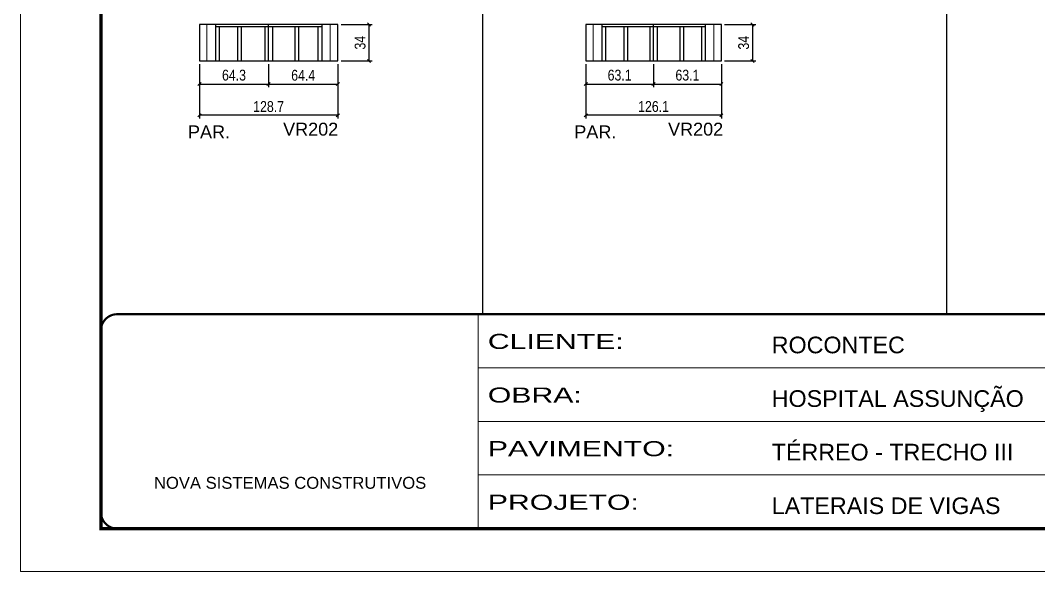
# Model space of a CAD drawing. Extents: x 137137 to 143418, y 10464 to 34486.
# Drawn here: x 140321 to 141268, y 26544 to 27057 of the extents above; entities that cross this region are included whole.
import ezdxf

# ---------------------------------------------------------------- set-up
doc = ezdxf.new("R2010")
doc.units = 0
doc.linetypes.add('CONTINUO', pattern=[0])
doc.linetypes.add('DASHED', pattern=[0.75, 0.5, -0.25])
for name, color, linetype in [('5', 5, 'Continuous'), ('COTA', 241, 'Continuous'), ('Painéis', 200, 'Continuous'), ('SARR_2.2x7', 40, 'Continuous'), ('SARR_3.5x7', 81, 'Continuous')]:
    doc.layers.add(name, color=color, linetype=linetype)
for name, color, linetype, lineweight in [('Folhas', 255, 'Continuous', 9), ('Sarr 2.2x7', 40, 'Continuous', 9), ('SARRAFO DE PRESSAO', 251, 'DASHED', 9)]:
    doc.layers.add(name, color=color, linetype=linetype, lineweight=lineweight)
doc.styles.add('ARIAL', font='arial.ttf')
doc.styles.add('COTA TECNICA', font='techl___.ttf', dxfattribs={"height": 10})
doc.styles.get("Standard").update_dxf_attribs({"font": 'arial.ttf'})
doc.styles.add('Tecnologia', font='')
doc.styles.get('Tecnologia').set_extended_font_data('Forgotten Futurist')
doc.dimstyles.new('PAINEL', dxfattribs={"dimtxt": 10, "dimasz": 3, "dimexe": 3, "dimexo": 3, "dimgap": 3, "dimtad": 1, "dimdec": 1, "dimzin": 12, "dimdsep": 46, "dimtxsty": 'COTA TECNICA', "dimblk1": 'OBLIQUE', "dimblk2": 'OBLIQUE', "dimsah": 1, "dimcen": 0.9, "dimclrd": 4, "dimclre": 4, "dimclrt": 240, "dimadec": 1, "dimazin": 3, "dimtfac": 1, "dimtdec": 1, "dimtmove": 0, "dimatfit": 3, "dimfxl": 1, "dimtolj": 1, "dimtzin": 12, "dimarcsym": 0})

# ---------------------------------------------------------------- blocks, each defined once
blk = doc.blocks.new('9999999999')
at = {"color": 30, "linetype": 'CONTINUO'}
for p, q in [((98564.56, 34230.21), (98564.56, 34429.45)), ((98564.56, 34379.64), (99583.98, 34379.64)), ((98564.56, 34329.83), (99487.98, 34329.83)), ((98564.56, 34280.02), (99487.98, 34280.02))]:
    blk.add_line(p, q, dxfattribs=at)
at = {"color": 30, "linetype": 'CONTINUO', "const_width": 2}
blk.add_lwpolyline([(99583.98, 34230.21), (99583.98, 34414.45, 0.414214), (99568.98, 34429.45), (98228.98, 34429.45, 0.414214), (98213.98, 34414.45), (98213.98, 34245.21, 0.414214), (98228.98, 34230.21), (99583.98, 34230.21)], format="xyb", dxfattribs=at)
at = {"layer": 'Folhas'}
blk.add_lwpolyline([(98138.98, 34190.21), (99623.98, 34190.21), (99623.98, 35240.21), (98138.98, 35240.21)], close=True, dxfattribs=at)
at = {"layer": 'Folhas', "color": 30, "const_width": 3}
blk.add_lwpolyline([(98213.98, 34230.21), (99583.98, 34230.21), (99583.98, 35200.21), (98213.98, 35200.21)], close=True, dxfattribs=at)
at = {"color": 7, "linetype": 'Continuous', "ltscale": 5, "style": 'ARIAL'}
for s, height, p in [('ROCONTEC', 15.483, (98837.68, 34393.13)), ('HOSPITAL ASSUNÇÃO', 15.4829, (98837.68, 34343.32)), ('TÉRREO - TRECHO III', 15.4829, (98837.68, 34293.51)), ('NOVA SISTEMAS CONSTRUTIVOS', 11.0592, (98263.19, 34267.21)), ('LATERAIS DE VIGAS', 15.4829, (98837.68, 34243.7))]:
    blk.add_text(s, height=height, dxfattribs=at).set_placement(p)
at = {"layer": 'Folhas', "color": 7, "style": 'Tecnologia', "width": 1.5}
for s, p in [('CLIENTE:', (98573.65, 34397.17)), ('OBRA:', (98573.65, 34347.31)), ('PAVIMENTO:', (98573.65, 34297.5)), ('PROJETO:', (98573.65, 34247.69))]:
    blk.add_text(s, height=14, dxfattribs=at).set_placement(p)
blk = doc.blocks.new('_Oblique')
at = {"color": 0, "linetype": 'ByBlock', "lineweight": -2}
blk.add_line((-0.5, -0.5), (0.5, 0.5), dxfattribs=at)
blk = doc.blocks.new('*D6033')
at = {"layer": 'COTA', "color": 4, "linetype": 'ByBlock', "lineweight": -2, "transparency": 16777216}
for p, q in [((140975.61, 27052.92), (141004.59, 27052.92)), ((141001.59, 27052.92), (141001.59, 27018.92)), ((140975.61, 27018.92), (141004.59, 27018.92))]:
    blk.add_line(p, q, dxfattribs=at)
at = {"layer": 'Defpoints', "color": 0, "linetype": 'ByBlock', "transparency": 16777216}
for p in [(140972.61, 27052.92), (140972.61, 27018.92), (141001.59, 27018.92)]:
    blk.add_point(p, dxfattribs=at)
at = {"layer": 'COTA', "color": 4, "linetype": 'ByBlock', "lineweight": -2, "transparency": 16777216, "xscale": 3, "yscale": 3, "zscale": 3}
for p, rotation in [((141001.59, 27052.92), 90), ((141001.59, 27018.92), 270)]:
    blk.add_blockref('_Oblique', p, dxfattribs=dict(at, rotation=rotation))
at = {"layer": 'COTA', "color": 240, "linetype": 'ByBlock', "transparency": 16777216, "insert": (140993.37, 27035.92), "char_height": 10, "attachment_point": 5, "rotation": 90, "style": 'COTA TECNICA'}
blk.add_mtext('\\A1;34', dxfattribs=at)
blk = doc.blocks.new('*D6034')
at = {"layer": 'COTA', "color": 4, "linetype": 'ByBlock', "lineweight": -2, "transparency": 16777216}
for p, q in [((140846.51, 27015.92), (140846.51, 26965.44)), ((140972.61, 27015.92), (140972.61, 26965.44)), ((140972.61, 26968.44), (140846.51, 26968.44))]:
    blk.add_line(p, q, dxfattribs=at)
at = {"layer": 'Defpoints', "color": 0, "linetype": 'ByBlock', "transparency": 16777216}
for p in [(140846.51, 27018.92), (140972.61, 27018.92), (140846.51, 26968.44)]:
    blk.add_point(p, dxfattribs=at)
at = {"layer": 'COTA', "color": 4, "linetype": 'ByBlock', "lineweight": -2, "transparency": 16777216, "xscale": 3, "yscale": 3, "zscale": 3, "rotation": 180}
blk.add_blockref('_Oblique', (140846.51, 26968.44), dxfattribs=at)
at = {"layer": 'COTA', "color": 4, "linetype": 'ByBlock', "lineweight": -2, "transparency": 16777216, "xscale": 3, "yscale": 3, "zscale": 3}
blk.add_blockref('_Oblique', (140972.61, 26968.44), dxfattribs=at)
at = {"layer": 'COTA', "color": 240, "linetype": 'ByBlock', "transparency": 16777216, "insert": (140909.56, 26976.54), "char_height": 10, "attachment_point": 5, "style": 'COTA TECNICA'}
blk.add_mtext('\\A1;126.1', dxfattribs=at)
blk = doc.blocks.new('*D6035')
at = {"layer": 'COTA', "color": 4, "linetype": 'ByBlock', "lineweight": -2, "transparency": 16777216}
for p, q in [((140846.51, 27015.92), (140846.51, 26994.49)), ((140909.56, 27015.92), (140909.56, 26994.49)), ((140846.51, 26997.49), (140909.56, 26997.49))]:
    blk.add_line(p, q, dxfattribs=at)
at = {"layer": 'Defpoints', "color": 0, "linetype": 'ByBlock', "transparency": 16777216}
for p in [(140846.51, 27018.92), (140909.56, 27018.92), (140909.56, 26997.49)]:
    blk.add_point(p, dxfattribs=at)
at = {"layer": 'COTA', "color": 4, "linetype": 'ByBlock', "lineweight": -2, "transparency": 16777216, "xscale": 3, "yscale": 3, "zscale": 3, "rotation": 180}
blk.add_blockref('_Oblique', (140846.51, 26997.49), dxfattribs=at)
at = {"layer": 'COTA', "color": 4, "linetype": 'ByBlock', "lineweight": -2, "transparency": 16777216, "xscale": 3, "yscale": 3, "zscale": 3}
blk.add_blockref('_Oblique', (140909.56, 26997.49), dxfattribs=at)
at = {"layer": 'COTA', "color": 240, "linetype": 'ByBlock', "transparency": 16777216, "insert": (140878.03, 27005.71), "char_height": 10, "attachment_point": 5, "style": 'COTA TECNICA'}
blk.add_mtext('\\A1;63.1', dxfattribs=at)
blk = doc.blocks.new('*D6036')
at = {"layer": 'COTA', "color": 4, "linetype": 'ByBlock', "lineweight": -2, "transparency": 16777216}
for p, q in [((140909.56, 27015.92), (140909.56, 26994.49)), ((140972.61, 27015.92), (140972.61, 26994.49)), ((140909.56, 26997.49), (140972.61, 26997.49))]:
    blk.add_line(p, q, dxfattribs=at)
at = {"layer": 'Defpoints', "color": 0, "linetype": 'ByBlock', "transparency": 16777216}
for p in [(140909.56, 27018.92), (140972.61, 27018.92), (140972.61, 26997.49)]:
    blk.add_point(p, dxfattribs=at)
at = {"layer": 'COTA', "color": 4, "linetype": 'ByBlock', "lineweight": -2, "transparency": 16777216, "xscale": 3, "yscale": 3, "zscale": 3, "rotation": 180}
blk.add_blockref('_Oblique', (140909.56, 26997.49), dxfattribs=at)
at = {"layer": 'COTA', "color": 4, "linetype": 'ByBlock', "lineweight": -2, "transparency": 16777216, "xscale": 3, "yscale": 3, "zscale": 3}
blk.add_blockref('_Oblique', (140972.61, 26997.49), dxfattribs=at)
at = {"layer": 'COTA', "color": 240, "linetype": 'ByBlock', "transparency": 16777216, "insert": (140941.08, 27005.71), "char_height": 10, "attachment_point": 5, "style": 'COTA TECNICA'}
blk.add_mtext('\\A1;63.1', dxfattribs=at)
blk = doc.blocks.new('*D6041')
at = {"layer": 'COTA', "color": 4, "linetype": 'ByBlock', "lineweight": -2, "transparency": 16777216}
for p, q in [((140618.99, 27052.92), (140647.97, 27052.92)), ((140644.97, 27052.92), (140644.97, 27018.92)), ((140618.99, 27018.92), (140647.97, 27018.92))]:
    blk.add_line(p, q, dxfattribs=at)
at = {"layer": 'Defpoints', "color": 0, "linetype": 'ByBlock', "transparency": 16777216}
for p in [(140615.99, 27052.92), (140615.99, 27018.92), (140644.97, 27018.92)]:
    blk.add_point(p, dxfattribs=at)
at = {"layer": 'COTA', "color": 4, "linetype": 'ByBlock', "lineweight": -2, "transparency": 16777216, "xscale": 3, "yscale": 3, "zscale": 3}
for p, rotation in [((140644.97, 27052.92), 90), ((140644.97, 27018.92), 270)]:
    blk.add_blockref('_Oblique', p, dxfattribs=dict(at, rotation=rotation))
at = {"layer": 'COTA', "color": 240, "linetype": 'ByBlock', "transparency": 16777216, "insert": (140636.75, 27035.92), "char_height": 10, "attachment_point": 5, "rotation": 90, "style": 'COTA TECNICA'}
blk.add_mtext('\\A1;34', dxfattribs=at)
blk = doc.blocks.new('*D6042')
at = {"layer": 'COTA', "color": 4, "linetype": 'ByBlock', "lineweight": -2, "transparency": 16777216}
for p, q in [((140487.29, 27015.92), (140487.29, 26965.44)), ((140615.99, 27015.92), (140615.99, 26965.44)), ((140615.99, 26968.44), (140487.29, 26968.44))]:
    blk.add_line(p, q, dxfattribs=at)
at = {"layer": 'Defpoints', "color": 0, "linetype": 'ByBlock', "transparency": 16777216}
for p in [(140487.29, 27018.92), (140615.99, 27018.92), (140487.29, 26968.44)]:
    blk.add_point(p, dxfattribs=at)
at = {"layer": 'COTA', "color": 4, "linetype": 'ByBlock', "lineweight": -2, "transparency": 16777216, "xscale": 3, "yscale": 3, "zscale": 3, "rotation": 180}
blk.add_blockref('_Oblique', (140487.29, 26968.44), dxfattribs=at)
at = {"layer": 'COTA', "color": 4, "linetype": 'ByBlock', "lineweight": -2, "transparency": 16777216, "xscale": 3, "yscale": 3, "zscale": 3}
blk.add_blockref('_Oblique', (140615.99, 26968.44), dxfattribs=at)
at = {"layer": 'COTA', "color": 240, "linetype": 'ByBlock', "transparency": 16777216, "insert": (140551.64, 26976.54), "char_height": 10, "attachment_point": 5, "style": 'COTA TECNICA'}
blk.add_mtext('\\A1;128.7', dxfattribs=at)
blk = doc.blocks.new('*D6043')
at = {"layer": 'COTA', "color": 4, "linetype": 'ByBlock', "lineweight": -2, "transparency": 16777216}
for p, q in [((140487.29, 27015.92), (140487.29, 26994.49)), ((140551.59, 27015.92), (140551.59, 26994.49)), ((140487.29, 26997.49), (140551.59, 26997.49))]:
    blk.add_line(p, q, dxfattribs=at)
at = {"layer": 'Defpoints', "color": 0, "linetype": 'ByBlock', "transparency": 16777216}
for p in [(140487.29, 27018.92), (140551.59, 27018.92), (140551.59, 26997.49)]:
    blk.add_point(p, dxfattribs=at)
at = {"layer": 'COTA', "color": 4, "linetype": 'ByBlock', "lineweight": -2, "transparency": 16777216, "xscale": 3, "yscale": 3, "zscale": 3, "rotation": 180}
blk.add_blockref('_Oblique', (140487.29, 26997.49), dxfattribs=at)
at = {"layer": 'COTA', "color": 4, "linetype": 'ByBlock', "lineweight": -2, "transparency": 16777216, "xscale": 3, "yscale": 3, "zscale": 3}
blk.add_blockref('_Oblique', (140551.59, 26997.49), dxfattribs=at)
at = {"layer": 'COTA', "color": 240, "linetype": 'ByBlock', "transparency": 16777216, "insert": (140519.44, 27005.71), "char_height": 10, "attachment_point": 5, "style": 'COTA TECNICA'}
blk.add_mtext('\\A1;64.3', dxfattribs=at)
blk = doc.blocks.new('*D6044')
at = {"layer": 'COTA', "color": 4, "linetype": 'ByBlock', "lineweight": -2, "transparency": 16777216}
for p, q in [((140551.59, 27015.92), (140551.59, 26994.49)), ((140615.99, 27015.92), (140615.99, 26994.49)), ((140551.59, 26997.49), (140615.99, 26997.49))]:
    blk.add_line(p, q, dxfattribs=at)
at = {"layer": 'Defpoints', "color": 0, "linetype": 'ByBlock', "transparency": 16777216}
for p in [(140551.59, 27018.92), (140615.99, 27018.92), (140615.99, 26997.49)]:
    blk.add_point(p, dxfattribs=at)
at = {"layer": 'COTA', "color": 4, "linetype": 'ByBlock', "lineweight": -2, "transparency": 16777216, "xscale": 3, "yscale": 3, "zscale": 3, "rotation": 180}
blk.add_blockref('_Oblique', (140551.59, 26997.49), dxfattribs=at)
at = {"layer": 'COTA', "color": 4, "linetype": 'ByBlock', "lineweight": -2, "transparency": 16777216, "xscale": 3, "yscale": 3, "zscale": 3}
blk.add_blockref('_Oblique', (140615.99, 26997.49), dxfattribs=at)
at = {"layer": 'COTA', "color": 240, "linetype": 'ByBlock', "transparency": 16777216, "insert": (140583.79, 27005.59), "char_height": 10, "attachment_point": 5, "style": 'COTA TECNICA'}
blk.add_mtext('\\A1;64.4', dxfattribs=at)

msp = doc.modelspace()

# ---------------------------------------------------------------- linework, layer by layer
at = {"layer": 'COTA', "linetype": 'ByBlock'}
for p, q in [((140750.6, 27554.33), (140750.6, 26783.57)), ((141182.24, 26783.57), (141182.24, 27554.33))]:
    msp.add_line(p, q, dxfattribs=at)
at = {"layer": 'Painéis', "linetype": 'ByBlock'}
for p, q in [((140551.59, 27018.92), (140551.59, 27052.92)), ((140909.56, 27018.92), (140909.56, 27052.92))]:
    msp.add_line(p, q, dxfattribs=at)
for points in [[(140487.29, 27018.92), (140615.99, 27018.92), (140615.99, 27052.92), (140487.29, 27052.92)], [(140846.51, 27018.92), (140972.61, 27018.92), (140972.61, 27052.92), (140846.51, 27052.92)]]:
    msp.add_lwpolyline(points, close=True, dxfattribs=at)
at = {"layer": 'Sarr 2.2x7'}
for p, q in [((140494.29, 27018.92), (140494.29, 27052.92)), ((140608.99, 27052.92), (140608.99, 27018.92)), ((140853.51, 27018.92), (140853.51, 27052.92)), ((140965.61, 27052.92), (140965.61, 27018.92))]:
    msp.add_line(p, q, dxfattribs=at)
at = {"layer": 'SARR_2.2x7', "linetype": 'Continuous'}
for p, q in [((140551.59, 27050.72), (140502.29, 27050.72)), ((140600.99, 27050.72), (140551.59, 27050.72)), ((140909.56, 27050.72), (140861.51, 27050.72)), ((140957.61, 27050.72), (140909.56, 27050.72))]:
    msp.add_line(p, q, dxfattribs=at)
at = {"layer": 'SARR_3.5x7'}
for p, q in [((140502.29, 27052.92), (140502.29, 27018.92)), ((140600.99, 27052.92), (140600.99, 27018.92)), ((140861.51, 27052.92), (140861.51, 27018.92)), ((140957.61, 27052.92), (140957.61, 27018.92)), ((140505.79, 27050.72), (140505.79, 27018.92)), ((140522.62, 27050.72), (140522.62, 27018.92)), ((140526.12, 27050.72), (140526.12, 27018.92)), ((140548.09, 27050.72), (140548.09, 27018.92)), ((140555.09, 27050.72), (140555.09, 27018.92)), ((140575.98, 27050.72), (140575.98, 27018.92)), ((140579.48, 27050.72), (140579.48, 27018.92)), ((140597.49, 27050.72), (140597.49, 27018.92)), ((140865.01, 27050.72), (140865.01, 27018.92)), ((140881.83, 27050.72), (140881.83, 27018.92)), ((140885.33, 27050.72), (140885.33, 27018.92)), ((140906.06, 27050.72), (140906.06, 27018.92)), ((140913.06, 27050.72), (140913.06, 27018.92)), ((140933.94, 27050.72), (140933.94, 27018.92)), ((140937.44, 27050.72), (140937.44, 27018.92)), ((140954.11, 27050.72), (140954.11, 27018.92))]:
    msp.add_line(p, q, dxfattribs=at)

# ---------------------------------------------------------------- block references
at = {"layer": 'SARRAFO DE PRESSAO', "color": 6, "linetype": 'ByBlock'}
msp.add_blockref('9999999999', (42181.81, -7645.88), dxfattribs=at)

# ---------------------------------------------------------------- texts
at = {"layer": '5', "linetype": 'Continuous'}
for s, p in [('PAR.', (140476.67, 26947.03)), ('VR202', (140565.11, 26949.57)), ('PAR.', (140835.89, 26947.03)), ('VR202', (140923.07, 26949.57))]:
    msp.add_text(s, height=12, rotation=0.00004, dxfattribs=at).set_placement(p)

# ---------------------------------------------------------------- dimensions: what is measured, and where the dimension line sits
at = {"layer": 'COTA', "linetype": 'ByBlock'}
for base, p1, p2, picture, middle in [((140644.97, 27018.92), (140615.99, 27052.92), (140615.99, 27018.92), '*D6041', (140636.75, 27035.92)), ((141001.59, 27018.92), (140972.61, 27052.92), (140972.61, 27018.92), '*D6033', (140993.37, 27035.92))]:
    dim = msp.add_linear_dim(base=base, p1=p1, p2=p2, angle=90, dimstyle='PAINEL', dxfattribs=at)
    dim.commit()
    dim.dimension.update_dxf_attribs({"geometry": picture, "text_midpoint": middle})
for base, p1, p2, picture, middle in [((140487.29, 26968.44), (140615.99, 27018.92), (140487.29, 27018.92), '*D6042', (140551.64, 26976.54)), ((140551.59, 26997.49), (140487.29, 27018.92), (140551.59, 27018.92), '*D6043', (140519.44, 27005.71)), ((140615.99, 26997.49), (140551.59, 27018.92), (140615.99, 27018.92), '*D6044', (140583.79, 27005.59)), ((140846.51, 26968.44), (140972.61, 27018.92), (140846.51, 27018.92), '*D6034', (140909.56, 26976.54)), ((140909.55788018, 26997.48849012), (140846.50788018, 27018.91842299), (140909.55788018, 27018.91842299), '*D6035', (140878.03288018, 27005.70778836)), ((140972.60788018, 26997.48849012), (140909.55788018, 27018.91842299), (140972.60788018, 27018.91842299), '*D6036', (140941.08288018, 27005.70778836))]:
    dim = msp.add_linear_dim(base=base, p1=p1, p2=p2, dimstyle='PAINEL', dxfattribs=at)
    dim.commit()
    dim.dimension.update_dxf_attribs({"geometry": picture, "text_midpoint": middle})

doc.saveas('drawing.dxf')
